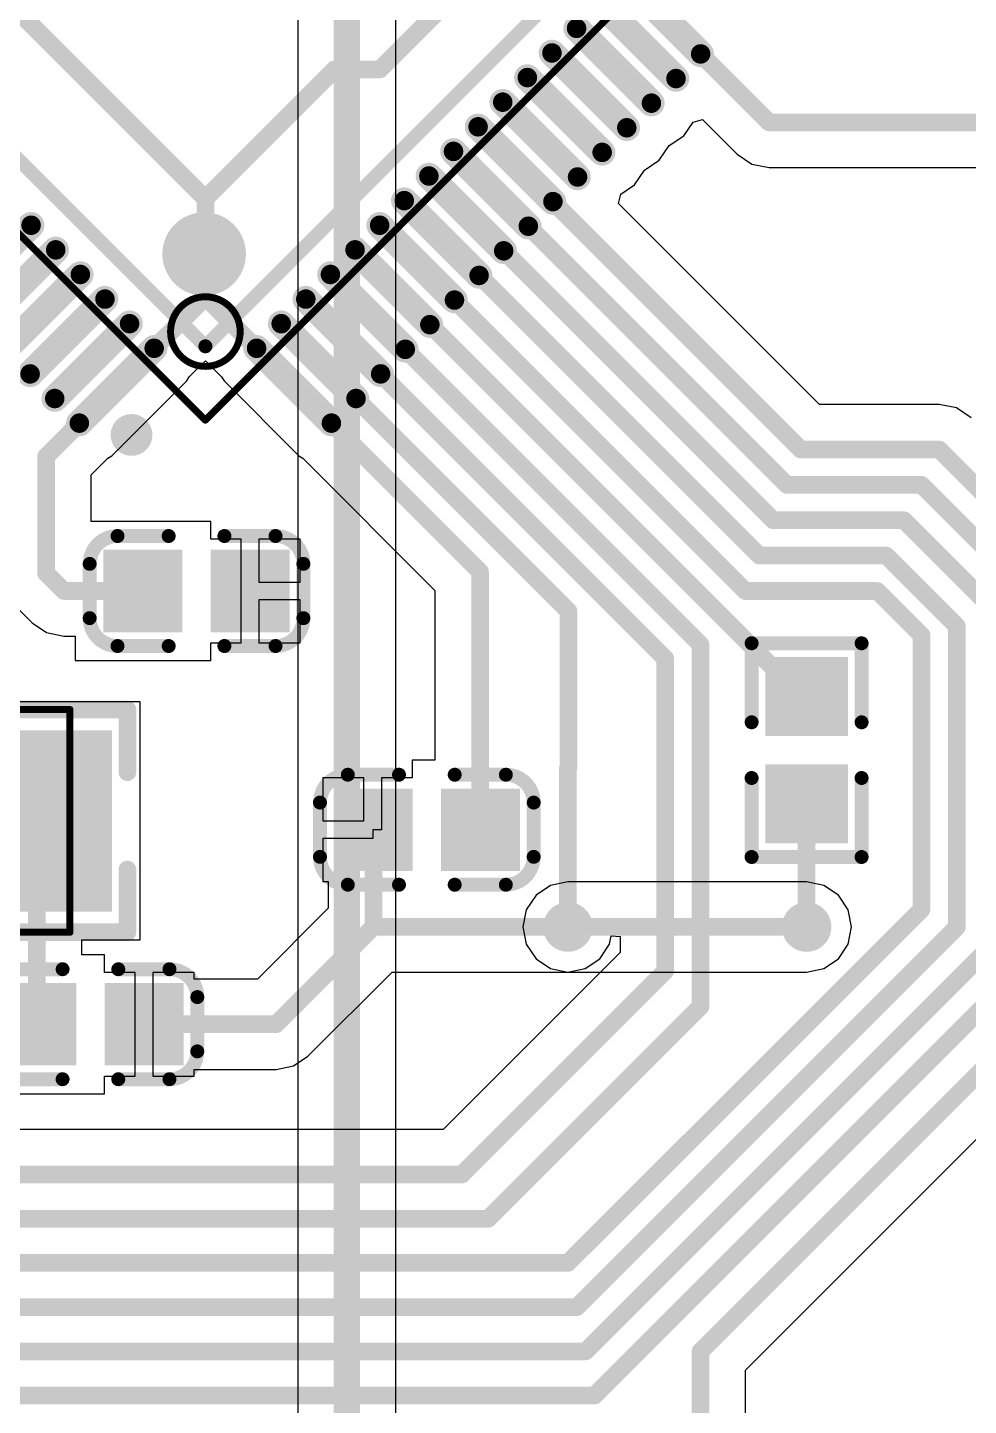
# Model space of a CAD drawing. Header units: millimetres. Extents: x 25 to 374, y 23 to 150.
# Drawn here: x 322.15 to 335.66, y 46.16 to 65.95 of the extents above; entities that cross this region are included whole.
import ezdxf

# ---------------------------------------------------------------- set-up
doc = ezdxf.new("R2010")
doc.units = ezdxf.units.MM
for name, color, linetype in [('BottomLayer', 5, 'Continuous'), ('BottomOverlay', 54, 'Continuous'), ('BottomPaste', 16, 'Continuous'), ('BottomSolder', 6, 'Continuous'), ('Mechanical13', 56, 'Continuous'), ('MultiLayer', 9, 'Continuous'), ('TopLayer', 1, 'Continuous'), ('TopSolder', 216, 'Continuous'), ('ViaHoleLayer', 16, 'Continuous')]:
    doc.layers.add(name, color=color, linetype=linetype)

# ---------------------------------------------------------------- blocks, each defined once
blk = doc.blocks.new('0603_R_B_6')
at = {"layer": 'BottomLayer'}
for points in [[(-1.235, -0.49), (-0.305, -0.49), (-1.235, 0.49), (-0.305, 0.49)], [(0.305, -0.49), (1.235, -0.49), (0.305, 0.49), (1.235, 0.49)]]:
    blk.add_solid(points, dxfattribs=at)
at = {"layer": 'BottomOverlay', "const_width": 0.2}
for points in [[(-1.535, -0.79), (-1.535, 0.79)], [(-0.4, 0.79), (-1.535, 0.79)], [(1.535, 0.79), (0.4, 0.79)], [(1.535, -0.79), (1.535, 0.79)], [(-0.4, -0.79), (-1.535, -0.79)], [(1.535, -0.79), (0.4, -0.79)]]:
    blk.add_lwpolyline(points, dxfattribs=at)
at = {"layer": 'BottomOverlay', "const_width": 0.1}
for points in [[(-1.585, 0.79, 1), (-1.485, 0.79, 1)], [(-1.585, 0.79, 1), (-1.485, 0.79, 1)], [(-0.45, 0.79, 1), (-0.35, 0.79, 1)], [(0.35, 0.79, 1), (0.45, 0.79, 1)], [(1.485, 0.79, 1), (1.585, 0.79, 1)], [(1.485, 0.79, 1), (1.585, 0.79, 1)], [(-1.585, -0.79, 1), (-1.485, -0.79, 1)], [(-1.585, -0.79, 1), (-1.485, -0.79, 1)], [(-0.45, -0.79, 1), (-0.35, -0.79, 1)], [(0.35, -0.79, 1), (0.45, -0.79, 1)], [(1.485, -0.79, 1), (1.585, -0.79, 1)], [(1.485, -0.79, 1), (1.585, -0.79, 1)]]:
    blk.add_lwpolyline(points, format="xyb", close=True, dxfattribs=at)
at = {"layer": 'BottomPaste'}
for points in [[(-1.235, -0.49), (-0.305, -0.49), (-1.235, 0.49), (-0.305, 0.49)], [(0.305, -0.49), (1.235, -0.49), (0.305, 0.49), (1.235, 0.49)]]:
    blk.add_solid(points, dxfattribs=at)
at = {"layer": 'BottomSolder'}
for points in [[(-1.337, -0.592), (-0.203, -0.592), (-1.337, 0.592), (-0.203, 0.592)], [(0.203, -0.592), (1.337, -0.592), (0.203, 0.592), (1.337, 0.592)]]:
    blk.add_solid(points, dxfattribs=at)
blk = doc.blocks.new('LQFP_64_10_10_05P_B_8')
at = {"layer": 'BottomLayer', "const_width": 0.28}
for points in [[(-3.75, 4.79), (-3.75, 6.31)], [(-3.25, 4.79), (-3.25, 6.31)], [(-2.75, 4.79), (-2.75, 6.31)], [(-2.25, 4.79), (-2.25, 6.31)], [(-1.75, 4.79), (-1.75, 6.31)], [(-1.25, 4.79), (-1.25, 6.31)], [(-4.79, 3.75), (-6.31, 3.75)], [(-4.79, 3.25), (-6.31, 3.25)], [(-4.79, 2.75), (-6.31, 2.75)], [(-4.79, 2.25), (-6.31, 2.25)], [(-4.79, 1.75), (-6.31, 1.75)], [(-4.79, 1.25), (-6.31, 1.25)], [(-4.79, 0.75), (-6.31, 0.75)], [(-4.79, 0.25), (-6.31, 0.25)], [(-4.79, -0.25), (-6.31, -0.25)], [(-4.79, -0.75), (-6.31, -0.75)], [(-4.79, -1.25), (-6.31, -1.25)], [(-4.79, -1.75), (-6.31, -1.75)], [(-4.79, -2.25), (-6.31, -2.25)], [(-4.79, -2.75), (-6.31, -2.75)], [(-4.79, -3.25), (-6.31, -3.25)], [(-4.79, -3.75), (-6.31, -3.75)]]:
    blk.add_lwpolyline(points, dxfattribs=at)
at = {"layer": 'BottomLayer', "const_width": 0.14}
for points in [[(-3.82, 6.31, 1), (-3.68, 6.31, 1)], [(-3.32, 6.31, 1), (-3.18, 6.31, 1)], [(-2.82, 6.31, 1), (-2.68, 6.31, 1)], [(-3.82, 4.79, 1), (-3.68, 4.79, 1)], [(-3.32, 4.79, 1), (-3.18, 4.79, 1)], [(-2.82, 4.79, 1), (-2.68, 4.79, 1)], [(-2.32, 4.79, 1), (-2.18, 4.79, 1)], [(-1.82, 4.79, 1), (-1.68, 4.79, 1)], [(-1.32, 4.79, 1), (-1.18, 4.79, 1)], [(-6.38, 3.75, 1), (-6.24, 3.75, 1)], [(-4.86, 3.75, 1), (-4.72, 3.75, 1)], [(-6.38, 3.25, 1), (-6.24, 3.25, 1)], [(-4.86, 3.25, 1), (-4.72, 3.25, 1)], [(-6.38, 2.75, 1), (-6.24, 2.75, 1)], [(-4.86, 2.75, 1), (-4.72, 2.75, 1)], [(-6.38, 2.25, 1), (-6.24, 2.25, 1)], [(-4.86, 2.25, 1), (-4.72, 2.25, 1)], [(-6.38, 1.75, 1), (-6.24, 1.75, 1)], [(-4.86, 1.75, 1), (-4.72, 1.75, 1)], [(-6.38, 1.25, 1), (-6.24, 1.25, 1)], [(-4.86, 1.25, 1), (-4.72, 1.25, 1)], [(-6.38, 0.75, 1), (-6.24, 0.75, 1)], [(-4.86, 0.75, 1), (-4.72, 0.75, 1)], [(-6.38, 0.25, 1), (-6.24, 0.25, 1)], [(-4.86, 0.25, 1), (-4.72, 0.25, 1)], [(-6.38, -0.25, 1), (-6.24, -0.25, 1)], [(-4.86, -0.25, 1), (-4.72, -0.25, 1)], [(-6.38, -0.75, 1), (-6.24, -0.75, 1)], [(-4.86, -0.75, 1), (-4.72, -0.75, 1)], [(-6.38, -1.25, 1), (-6.24, -1.25, 1)], [(-4.86, -1.25, 1), (-4.72, -1.25, 1)], [(-6.38, -1.75, 1), (-6.24, -1.75, 1)], [(-4.86, -1.75, 1), (-4.72, -1.75, 1)], [(-6.38, -2.25, 1), (-6.24, -2.25, 1)], [(-4.86, -2.25, 1), (-4.72, -2.25, 1)], [(-6.38, -2.75, 1), (-6.24, -2.75, 1)], [(-4.86, -2.75, 1), (-4.72, -2.75, 1)], [(-6.38, -3.25, 1), (-6.24, -3.25, 1)], [(-6.38, -3.75, 1), (-6.24, -3.75, 1)]]:
    blk.add_lwpolyline(points, format="xyb", close=True, dxfattribs=at)
at = {"layer": 'BottomOverlay'}
for points, const_width in [([(-4.25, 5.9, 1), (-4.55, 5.9, 1)], 0.3), ([(-4.625, 5.9, 1), (-4.475, 5.9, 1)], 0.15), ([(-4.325, 5.9, 1), (-4.175, 5.9, 1)], 0.15), ([(-4.3, 4.25, 1), (-4.2, 4.25, 1)], 0.1), ([(-4.3, 4.25, 1), (-4.2, 4.25, 1)], 0.1), ([(-3, 3.325, 1), (-3.6, 3.325, 1)], 0.6), ([(-3.75, 3.325, 1), (-3.45, 3.325, 1)], 0.3), ([(-3.15, 3.325, 1), (-2.85, 3.325, 1)], 0.3)]:
    blk.add_lwpolyline(points, format="xyb", close=True, dxfattribs=dict(at, const_width=const_width))
at = {"layer": 'BottomOverlay', "const_width": 0.2}
for points in [[(-4.25, 4.25), (-4.25, -4.25)], [(4.25, 4.25), (-4.25, 4.25)]]:
    blk.add_lwpolyline(points, dxfattribs=at)
at = {"layer": 'BottomPaste', "const_width": 0.28}
for points in [[(-3.75, 4.79), (-3.75, 6.31)], [(-3.25, 4.79), (-3.25, 6.31)], [(-2.75, 4.79), (-2.75, 6.31)], [(-2.25, 4.79), (-2.25, 6.31)], [(-1.75, 4.79), (-1.75, 6.31)], [(-1.25, 4.79), (-1.25, 6.31)], [(-4.79, 3.75), (-6.31, 3.75)], [(-4.79, 3.25), (-6.31, 3.25)], [(-4.79, 2.75), (-6.31, 2.75)], [(-4.79, 2.25), (-6.31, 2.25)], [(-4.79, 1.75), (-6.31, 1.75)], [(-4.79, 1.25), (-6.31, 1.25)], [(-4.79, 0.75), (-6.31, 0.75)], [(-4.79, 0.25), (-6.31, 0.25)], [(-4.79, -0.25), (-6.31, -0.25)], [(-4.79, -0.75), (-6.31, -0.75)], [(-4.79, -1.25), (-6.31, -1.25)], [(-4.79, -1.75), (-6.31, -1.75)], [(-4.79, -2.25), (-6.31, -2.25)], [(-4.79, -2.75), (-6.31, -2.75)], [(-4.79, -3.25), (-6.31, -3.25)], [(-4.79, -3.75), (-6.31, -3.75)]]:
    blk.add_lwpolyline(points, dxfattribs=at)
at = {"layer": 'BottomPaste', "const_width": 0.14}
for points in [[(-3.82, 6.31, 1), (-3.68, 6.31, 1)], [(-3.32, 6.31, 1), (-3.18, 6.31, 1)], [(-2.82, 6.31, 1), (-2.68, 6.31, 1)], [(-3.82, 4.79, 1), (-3.68, 4.79, 1)], [(-3.32, 4.79, 1), (-3.18, 4.79, 1)], [(-2.82, 4.79, 1), (-2.68, 4.79, 1)], [(-2.32, 4.79, 1), (-2.18, 4.79, 1)], [(-1.82, 4.79, 1), (-1.68, 4.79, 1)], [(-1.32, 4.79, 1), (-1.18, 4.79, 1)], [(-6.38, 3.75, 1), (-6.24, 3.75, 1)], [(-4.86, 3.75, 1), (-4.72, 3.75, 1)], [(-6.38, 3.25, 1), (-6.24, 3.25, 1)], [(-4.86, 3.25, 1), (-4.72, 3.25, 1)], [(-6.38, 2.75, 1), (-6.24, 2.75, 1)], [(-4.86, 2.75, 1), (-4.72, 2.75, 1)], [(-6.38, 2.25, 1), (-6.24, 2.25, 1)], [(-4.86, 2.25, 1), (-4.72, 2.25, 1)], [(-6.38, 1.75, 1), (-6.24, 1.75, 1)], [(-4.86, 1.75, 1), (-4.72, 1.75, 1)], [(-6.38, 1.25, 1), (-6.24, 1.25, 1)], [(-4.86, 1.25, 1), (-4.72, 1.25, 1)], [(-6.38, 0.75, 1), (-6.24, 0.75, 1)], [(-4.86, 0.75, 1), (-4.72, 0.75, 1)], [(-6.38, 0.25, 1), (-6.24, 0.25, 1)], [(-4.86, 0.25, 1), (-4.72, 0.25, 1)], [(-6.38, -0.25, 1), (-6.24, -0.25, 1)], [(-4.86, -0.25, 1), (-4.72, -0.25, 1)], [(-6.38, -0.75, 1), (-6.24, -0.75, 1)], [(-4.86, -0.75, 1), (-4.72, -0.75, 1)], [(-6.38, -1.25, 1), (-6.24, -1.25, 1)], [(-4.86, -1.25, 1), (-4.72, -1.25, 1)], [(-6.38, -1.75, 1), (-6.24, -1.75, 1)], [(-4.86, -1.75, 1), (-4.72, -1.75, 1)], [(-6.38, -2.25, 1), (-6.24, -2.25, 1)], [(-4.86, -2.25, 1), (-4.72, -2.25, 1)], [(-6.38, -2.75, 1), (-6.24, -2.75, 1)], [(-4.86, -2.75, 1), (-4.72, -2.75, 1)], [(-6.38, -3.25, 1), (-6.24, -3.25, 1)], [(-6.38, -3.75, 1), (-6.24, -3.75, 1)]]:
    blk.add_lwpolyline(points, format="xyb", close=True, dxfattribs=at)
at = {"layer": 'BottomSolder', "const_width": 0.382}
for points in [[(-3.75, 4.79), (-3.75, 6.31)], [(-3.25, 4.79), (-3.25, 6.31)], [(-2.75, 4.79), (-2.75, 6.31)], [(-2.25, 4.79), (-2.25, 6.31)], [(-1.75, 4.79), (-1.75, 6.31)], [(-1.25, 4.79), (-1.25, 6.31)], [(-4.79, 3.75), (-6.31, 3.75)], [(-4.79, 3.25), (-6.31, 3.25)], [(-4.79, 2.75), (-6.31, 2.75)], [(-4.79, 2.25), (-6.31, 2.25)], [(-4.79, 1.75), (-6.31, 1.75)], [(-4.79, 1.25), (-6.31, 1.25)], [(-4.79, 0.75), (-6.31, 0.75)], [(-4.79, 0.25), (-6.31, 0.25)], [(-4.79, -0.25), (-6.31, -0.25)], [(-4.79, -0.75), (-6.31, -0.75)], [(-4.79, -1.25), (-6.31, -1.25)], [(-4.79, -1.75), (-6.31, -1.75)], [(-4.79, -2.25), (-6.31, -2.25)], [(-4.79, -2.75), (-6.31, -2.75)], [(-4.79, -3.25), (-6.31, -3.25)], [(-4.79, -3.75), (-6.31, -3.75)]]:
    blk.add_lwpolyline(points, dxfattribs=at)
at = {"layer": 'BottomSolder', "const_width": 0.191}
for points in [[(-3.845, 6.31, 1), (-3.655, 6.31, 1)], [(-3.345, 6.31, 1), (-3.155, 6.31, 1)], [(-2.845, 6.31, 1), (-2.655, 6.31, 1)], [(-3.845, 4.79, 1), (-3.655, 4.79, 1)], [(-3.345, 4.79, 1), (-3.155, 4.79, 1)], [(-2.845, 4.79, 1), (-2.655, 4.79, 1)], [(-2.345, 4.79, 1), (-2.155, 4.79, 1)], [(-1.845, 4.79, 1), (-1.655, 4.79, 1)], [(-1.345, 4.79, 1), (-1.155, 4.79, 1)], [(-6.405, 3.75, 1), (-6.215, 3.75, 1)], [(-4.885, 3.75, 1), (-4.695, 3.75, 1)], [(-6.405, 3.25, 1), (-6.215, 3.25, 1)], [(-4.885, 3.25, 1), (-4.695, 3.25, 1)], [(-6.405, 2.75, 1), (-6.215, 2.75, 1)], [(-4.885, 2.75, 1), (-4.695, 2.75, 1)], [(-6.405, 2.25, 1), (-6.215, 2.25, 1)], [(-4.885, 2.25, 1), (-4.695, 2.25, 1)], [(-6.405, 1.75, 1), (-6.215, 1.75, 1)], [(-4.885, 1.75, 1), (-4.695, 1.75, 1)], [(-6.405, 1.25, 1), (-6.215, 1.25, 1)], [(-4.885, 1.25, 1), (-4.695, 1.25, 1)], [(-6.405, 0.75, 1), (-6.215, 0.75, 1)], [(-4.885, 0.75, 1), (-4.695, 0.75, 1)], [(-6.405, 0.25, 1), (-6.215, 0.25, 1)], [(-4.885, 0.25, 1), (-4.695, 0.25, 1)], [(-6.405, -0.25, 1), (-6.215, -0.25, 1)], [(-4.885, -0.25, 1), (-4.695, -0.25, 1)], [(-6.405, -0.75, 1), (-6.215, -0.75, 1)], [(-4.885, -0.75, 1), (-4.695, -0.75, 1)], [(-6.405, -1.25, 1), (-6.215, -1.25, 1)], [(-4.885, -1.25, 1), (-4.695, -1.25, 1)], [(-6.405, -1.75, 1), (-6.215, -1.75, 1)], [(-4.885, -1.75, 1), (-4.695, -1.75, 1)], [(-6.405, -2.25, 1), (-6.215, -2.25, 1)], [(-4.885, -2.25, 1), (-4.695, -2.25, 1)], [(-6.405, -2.75, 1), (-6.215, -2.75, 1)], [(-4.885, -2.75, 1), (-4.695, -2.75, 1)], [(-6.405, -3.25, 1), (-6.215, -3.25, 1)], [(-6.405, -3.75, 1), (-6.215, -3.75, 1)]]:
    blk.add_lwpolyline(points, format="xyb", close=True, dxfattribs=at)
at = {"layer": 'Mechanical13', "const_width": 0.1}
for points in [[(-5, 5), (-5, -5)], [(5, 5), (-5, 5)]]:
    blk.add_lwpolyline(points, dxfattribs=at)
at = {"layer": 'Mechanical13'}
for points, const_width in [([(-5.025, 5, 1), (-4.975, 5, 1)], 0.05), ([(-5.025, 5, 1), (-4.975, 5, 1)], 0.05), ([(-3.6, 4.1, 1), (-4.6, 4.1, 1)], 0.1), ([(-4.625, 4.1, 1), (-4.575, 4.1, 1)], 0.05), ([(-3.625, 4.1, 1), (-3.575, 4.1, 1)], 0.05)]:
    blk.add_lwpolyline(points, format="xyb", close=True, dxfattribs=dict(at, const_width=const_width))
blk = doc.blocks.new('SMD_5032_2P_B_9')
at = {"layer": 'BottomLayer'}
for points in [[(-3, 1.2), (-3, -1.2), (-1.1, 1.2), (-1.1, -1.2)], [(1.1, 1.2), (1.1, -1.2), (3, 1.2), (3, -1.2)]]:
    blk.add_solid(points, dxfattribs=at)
at = {"layer": 'BottomOverlay', "const_width": 0.254}
for points in [[(-3.325, 0.7), (-3.325, 1.6)], [(-3.325, 1.6), (3.325, 1.6)], [(3.325, 0.7), (3.325, 1.6)], [(-3.325, -1.6), (-3.325, -0.7)], [(3.325, -1.6), (3.325, -0.7)], [(-3.325, -1.6), (3.325, -1.6)]]:
    blk.add_lwpolyline(points, dxfattribs=at)
at = {"layer": 'BottomOverlay', "const_width": 0.127}
for points in [[(-3.388, 1.6, 1), (-3.261, 1.6, 1)], [(-3.388, 1.6, 1), (-3.261, 1.6, 1)], [(3.261, 1.6, 1), (3.388, 1.6, 1)], [(3.261, 1.6, 1), (3.388, 1.6, 1)], [(-3.388, 0.7, 1), (-3.261, 0.7, 1)], [(3.261, 0.7, 1), (3.388, 0.7, 1)], [(-3.388, -0.7, 1), (-3.261, -0.7, 1)], [(3.261, -0.7, 1), (3.388, -0.7, 1)], [(-3.388, -1.6, 1), (-3.261, -1.6, 1)], [(-3.388, -1.6, 1), (-3.261, -1.6, 1)], [(3.261, -1.6, 1), (3.388, -1.6, 1)], [(3.261, -1.6, 1), (3.388, -1.6, 1)]]:
    blk.add_lwpolyline(points, format="xyb", close=True, dxfattribs=at)
at = {"layer": 'BottomPaste'}
for points in [[(-3, 1.2), (-3, -1.2), (-1.1, 1.2), (-1.1, -1.2)], [(1.1, 1.2), (1.1, -1.2), (3, 1.2), (3, -1.2)]]:
    blk.add_solid(points, dxfattribs=at)
at = {"layer": 'BottomSolder'}
for points in [[(-3.102, 1.302), (-3.102, -1.302), (-0.998, 1.302), (-0.998, -1.302)], [(0.998, 1.302), (0.998, -1.302), (3.102, 1.302), (3.102, -1.302)]]:
    blk.add_solid(points, dxfattribs=at)
at = {"layer": 'Mechanical13', "const_width": 0.1}
for points in [[(-2.5, -1.6), (-2.5, 1.6)], [(-2.5, 1.6), (2.5, 1.6)], [(2.5, -1.6), (2.5, 1.6)], [(-2.5, -1.6), (2.5, -1.6)]]:
    blk.add_lwpolyline(points, dxfattribs=at)
at = {"layer": 'Mechanical13', "const_width": 0.05}
for points in [[(-2.525, 1.6, 1), (-2.475, 1.6, 1)], [(-2.525, 1.6, 1), (-2.475, 1.6, 1)], [(2.475, 1.6, 1), (2.525, 1.6, 1)], [(2.475, 1.6, 1), (2.525, 1.6, 1)], [(-2.525, -1.6, 1), (-2.475, -1.6, 1)], [(-2.525, -1.6, 1), (-2.475, -1.6, 1)], [(2.475, -1.6, 1), (2.525, -1.6, 1)], [(2.475, -1.6, 1), (2.525, -1.6, 1)]]:
    blk.add_lwpolyline(points, format="xyb", close=True, dxfattribs=at)
blk = doc.blocks.new('0603_C_B_19')
at = {"layer": 'BottomLayer'}
for points in [[(-1.235, -0.49), (-0.305, -0.49), (-1.235, 0.49), (-0.305, 0.49)], [(0.305, -0.49), (1.235, -0.49), (0.305, 0.49), (1.235, 0.49)]]:
    blk.add_solid(points, dxfattribs=at)
at = {"layer": 'BottomOverlay', "const_width": 0.2}
for points in [[(-1.535, 0.39, -0.414213), (-1.135, 0.79)], [(1.135, 0.79, -0.414213), (1.535, 0.39)], [(-1.135, -0.79, -0.414213), (-1.535, -0.39)], [(1.535, -0.39, -0.414213), (1.135, -0.79)]]:
    blk.add_lwpolyline(points, format="xyb", dxfattribs=at)
for points in [[(-1.135, 0.79), (-0.4, 0.79)], [(0.4, 0.79), (1.135, 0.79)], [(-1.535, -0.39), (-1.535, 0.39)], [(1.535, -0.39), (1.535, 0.39)], [(-1.135, -0.79), (-0.4, -0.79)], [(0.4, -0.79), (1.135, -0.79)]]:
    blk.add_lwpolyline(points, dxfattribs=at)
at = {"layer": 'BottomOverlay', "const_width": 0.1}
for points in [[(-1.185, 0.79, 1), (-1.085, 0.79, 1)], [(-1.185, 0.79, 1), (-1.085, 0.79, 1)], [(-0.45, 0.79, 1), (-0.35, 0.79, 1)], [(0.35, 0.79, 1), (0.45, 0.79, 1)], [(1.085, 0.79, 1), (1.185, 0.79, 1)], [(1.085, 0.79, 1), (1.185, 0.79, 1)], [(-1.585, 0.39, 1), (-1.485, 0.39, 1)], [(-1.585, 0.39, 1), (-1.485, 0.39, 1)], [(1.485, 0.39, 1), (1.585, 0.39, 1)], [(1.485, 0.39, 1), (1.585, 0.39, 1)], [(-1.585, -0.39, 1), (-1.485, -0.39, 1)], [(-1.585, -0.39, 1), (-1.485, -0.39, 1)], [(1.485, -0.39, 1), (1.585, -0.39, 1)], [(1.485, -0.39, 1), (1.585, -0.39, 1)], [(-1.185, -0.79, 1), (-1.085, -0.79, 1)], [(-1.185, -0.79, 1), (-1.085, -0.79, 1)], [(-0.45, -0.79, 1), (-0.35, -0.79, 1)], [(0.35, -0.79, 1), (0.45, -0.79, 1)], [(1.085, -0.79, 1), (1.185, -0.79, 1)], [(1.085, -0.79, 1), (1.185, -0.79, 1)]]:
    blk.add_lwpolyline(points, format="xyb", close=True, dxfattribs=at)
at = {"layer": 'BottomPaste'}
for points in [[(-1.235, -0.49), (-0.305, -0.49), (-1.235, 0.49), (-0.305, 0.49)], [(0.305, -0.49), (1.235, -0.49), (0.305, 0.49), (1.235, 0.49)]]:
    blk.add_solid(points, dxfattribs=at)
at = {"layer": 'BottomSolder'}
for points in [[(-1.337, -0.592), (-0.203, -0.592), (-1.337, 0.592), (-0.203, 0.592)], [(0.203, -0.592), (1.337, -0.592), (0.203, 0.592), (1.337, 0.592)]]:
    blk.add_solid(points, dxfattribs=at)
blk = doc.blocks.new('0603_C_B_21')
at = {"layer": 'BottomLayer'}
for points in [[(-1.235, -0.49), (-0.305, -0.49), (-1.235, 0.49), (-0.305, 0.49)], [(0.305, -0.49), (1.235, -0.49), (0.305, 0.49), (1.235, 0.49)]]:
    blk.add_solid(points, dxfattribs=at)
at = {"layer": 'BottomOverlay', "const_width": 0.2}
for points in [[(-1.535, 0.39, -0.414213), (-1.135, 0.79)], [(1.135, 0.79, -0.414213), (1.535, 0.39)], [(-1.135, -0.79, -0.414213), (-1.535, -0.39)], [(1.535, -0.39, -0.414213), (1.135, -0.79)]]:
    blk.add_lwpolyline(points, format="xyb", dxfattribs=at)
for points in [[(-1.135, 0.79), (-0.4, 0.79)], [(0.4, 0.79), (1.135, 0.79)], [(-1.535, -0.39), (-1.535, 0.39)], [(1.535, -0.39), (1.535, 0.39)], [(-1.135, -0.79), (-0.4, -0.79)], [(0.4, -0.79), (1.135, -0.79)]]:
    blk.add_lwpolyline(points, dxfattribs=at)
at = {"layer": 'BottomOverlay', "const_width": 0.1}
for points in [[(-1.185, 0.79, 1), (-1.085, 0.79, 1)], [(-1.185, 0.79, 1), (-1.085, 0.79, 1)], [(-0.45, 0.79, 1), (-0.35, 0.79, 1)], [(0.35, 0.79, 1), (0.45, 0.79, 1)], [(1.085, 0.79, 1), (1.185, 0.79, 1)], [(1.085, 0.79, 1), (1.185, 0.79, 1)], [(-1.585, 0.39, 1), (-1.485, 0.39, 1)], [(-1.585, 0.39, 1), (-1.485, 0.39, 1)], [(1.485, 0.39, 1), (1.585, 0.39, 1)], [(1.485, 0.39, 1), (1.585, 0.39, 1)], [(-1.585, -0.39, 1), (-1.485, -0.39, 1)], [(-1.585, -0.39, 1), (-1.485, -0.39, 1)], [(1.485, -0.39, 1), (1.585, -0.39, 1)], [(1.485, -0.39, 1), (1.585, -0.39, 1)], [(-1.185, -0.79, 1), (-1.085, -0.79, 1)], [(-1.185, -0.79, 1), (-1.085, -0.79, 1)], [(-0.45, -0.79, 1), (-0.35, -0.79, 1)], [(0.35, -0.79, 1), (0.45, -0.79, 1)], [(1.085, -0.79, 1), (1.185, -0.79, 1)], [(1.085, -0.79, 1), (1.185, -0.79, 1)]]:
    blk.add_lwpolyline(points, format="xyb", close=True, dxfattribs=at)
at = {"layer": 'BottomPaste'}
for points in [[(-1.235, -0.49), (-0.305, -0.49), (-1.235, 0.49), (-0.305, 0.49)], [(0.305, -0.49), (1.235, -0.49), (0.305, 0.49), (1.235, 0.49)]]:
    blk.add_solid(points, dxfattribs=at)
at = {"layer": 'BottomSolder'}
for points in [[(-1.337, -0.592), (-0.203, -0.592), (-1.337, 0.592), (-0.203, 0.592)], [(0.203, -0.592), (1.337, -0.592), (0.203, 0.592), (1.337, 0.592)]]:
    blk.add_solid(points, dxfattribs=at)
blk = doc.blocks.new('0603_C_B_22')
at = {"layer": 'BottomLayer'}
for points in [[(-1.235, -0.49), (-0.305, -0.49), (-1.235, 0.49), (-0.305, 0.49)], [(0.305, -0.49), (1.235, -0.49), (0.305, 0.49), (1.235, 0.49)]]:
    blk.add_solid(points, dxfattribs=at)
at = {"layer": 'BottomOverlay', "const_width": 0.2}
for points in [[(-1.535, 0.39, -0.414213), (-1.135, 0.79)], [(1.135, 0.79, -0.414213), (1.535, 0.39)], [(-1.135, -0.79, -0.414213), (-1.535, -0.39)], [(1.535, -0.39, -0.414213), (1.135, -0.79)]]:
    blk.add_lwpolyline(points, format="xyb", dxfattribs=at)
for points in [[(-0.4, 0.79), (-1.135, 0.79)], [(1.135, 0.79), (0.4, 0.79)], [(-1.535, 0.39), (-1.535, -0.39)], [(1.535, 0.39), (1.535, -0.39)], [(-0.4, -0.79), (-1.135, -0.79)], [(1.135, -0.79), (0.4, -0.79)]]:
    blk.add_lwpolyline(points, dxfattribs=at)
at = {"layer": 'BottomOverlay', "const_width": 0.1}
for points in [[(-1.185, 0.79, 1), (-1.085, 0.79, 1)], [(-1.185, 0.79, 1), (-1.085, 0.79, 1)], [(-0.45, 0.79, 1), (-0.35, 0.79, 1)], [(0.35, 0.79, 1), (0.45, 0.79, 1)], [(1.085, 0.79, 1), (1.185, 0.79, 1)], [(1.085, 0.79, 1), (1.185, 0.79, 1)], [(-1.585, 0.39, 1), (-1.485, 0.39, 1)], [(-1.585, 0.39, 1), (-1.485, 0.39, 1)], [(1.485, 0.39, 1), (1.585, 0.39, 1)], [(1.485, 0.39, 1), (1.585, 0.39, 1)], [(-1.585, -0.39, 1), (-1.485, -0.39, 1)], [(-1.585, -0.39, 1), (-1.485, -0.39, 1)], [(1.485, -0.39, 1), (1.585, -0.39, 1)], [(1.485, -0.39, 1), (1.585, -0.39, 1)], [(-1.185, -0.79, 1), (-1.085, -0.79, 1)], [(-1.185, -0.79, 1), (-1.085, -0.79, 1)], [(-0.45, -0.79, 1), (-0.35, -0.79, 1)], [(0.35, -0.79, 1), (0.45, -0.79, 1)], [(1.085, -0.79, 1), (1.185, -0.79, 1)], [(1.085, -0.79, 1), (1.185, -0.79, 1)]]:
    blk.add_lwpolyline(points, format="xyb", close=True, dxfattribs=at)
at = {"layer": 'BottomPaste'}
for points in [[(-1.235, -0.49), (-0.305, -0.49), (-1.235, 0.49), (-0.305, 0.49)], [(0.305, -0.49), (1.235, -0.49), (0.305, 0.49), (1.235, 0.49)]]:
    blk.add_solid(points, dxfattribs=at)
at = {"layer": 'BottomSolder'}
for points in [[(-1.337, -0.592), (-0.203, -0.592), (-1.337, 0.592), (-0.203, 0.592)], [(0.203, -0.592), (1.337, -0.592), (0.203, 0.592), (1.337, 0.592)]]:
    blk.add_solid(points, dxfattribs=at)

msp = doc.modelspace()

# ---------------------------------------------------------------- linework, layer by layer
at = {"layer": 'BottomLayer'}
for p, q in [((331.574, 64.399), (331.706, 64.596)), ((331.706, 64.596), (331.84, 64.632)), ((331.84, 64.632), (332.34, 64.132)), ((331.363, 64.258), (331.574, 64.399)), ((331.221, 64.046), (331.363, 64.258)), ((332.34, 64.132), (332.55, 63.992)), ((331.009, 63.904), (331.221, 64.046)), ((332.55, 63.992), (332.798, 63.942)), ((332.798, 63.942), (369.151, 63.942)), ((330.867, 63.692), (331.009, 63.904)), ((330.634, 63.427), (330.67, 63.56)), ((330.67, 63.56), (330.867, 63.692)), ((333.523, 60.538), (330.634, 63.427)), ((324.47, 60.934), (324.701, 61.165)), ((324.701, 61.165), (324.931, 60.934)), ((323.358, 59.803), (324.433, 60.878)), ((324.433, 60.878), (324.47, 60.934)), ((324.931, 60.934), (324.969, 60.878)), ((324.969, 60.878), (326.044, 59.803)), ((335.242, 60.538), (333.523, 60.538)), ((335.49, 60.489), (335.242, 60.538)), ((335.7, 60.348), (335.49, 60.489)), ((323.301, 59.765), (323.358, 59.803)), ((326.044, 59.803), (326.1, 59.765)), ((323.062, 59.526), (323.301, 59.765)), ((326.1, 59.765), (327.998, 57.867)), ((323.062, 58.857), (323.062, 59.526)), ((324.777, 58.857), (323.062, 58.857)), ((324.777, 58.603), (324.777, 58.857)), ((325.217, 58.603), (324.777, 58.603)), ((325.217, 57.859), (325.217, 58.603)), ((326.063, 58.603), (325.471, 58.603)), ((325.471, 58.603), (325.471, 57.986)), ((326.063, 57.986), (326.063, 58.603)), ((325.217, 57.115), (325.217, 57.859)), ((325.471, 57.986), (326.063, 57.986)), ((327.998, 57.867), (327.998, 55.428)), ((321.957, 57.655), (322.211, 57.401)), ((326.063, 57.732), (325.471, 57.732)), ((325.471, 57.732), (325.471, 57.115)), ((326.063, 57.115), (326.063, 57.732)), ((322.211, 57.401), (322.421, 57.261)), ((322.421, 57.261), (322.669, 57.211)), ((322.669, 57.211), (322.831, 57.211)), ((322.831, 57.211), (322.831, 56.861)), ((324.777, 56.861), (324.777, 57.115)), ((324.777, 57.115), (325.217, 57.115)), ((325.471, 57.115), (326.063, 57.115)), ((322.831, 56.861), (324.777, 56.861)), ((323.764, 56.265), (320.848, 56.265)), ((323.764, 52.849), (323.764, 56.265)), ((327.998, 55.428), (327.673, 55.428)), ((327.673, 55.428), (327.673, 55.174)), ((326.979, 55.174), (326.387, 55.174)), ((326.387, 55.174), (326.387, 54.557)), ((326.979, 54.557), (326.979, 55.174)), ((327.673, 55.174), (327.233, 55.174)), ((327.233, 55.174), (327.233, 54.43)), ((326.387, 54.557), (326.979, 54.557)), ((327.106, 54.303), (326.387, 54.303)), ((326.387, 54.303), (326.387, 53.686)), ((327.233, 54.43), (327.106, 54.43)), ((327.106, 54.43), (327.106, 54.303)), ((326.387, 53.686), (326.466, 53.686)), ((326.466, 53.686), (326.466, 53.301)), ((326.466, 53.301), (325.449, 52.283)), ((322.927, 52.634), (322.927, 52.849)), ((322.927, 52.849), (323.764, 52.849)), ((330.506, 52.785), (330.53, 52.908)), ((330.53, 52.908), (330.657, 52.895)), ((330.657, 52.895), (330.657, 52.666)), ((330.657, 52.666), (328.116, 50.124)), ((330.366, 52.575), (330.506, 52.785)), ((323.253, 52.634), (322.927, 52.634)), ((323.253, 52.38), (323.253, 52.634)), ((330.156, 52.435), (330.366, 52.575)), ((323.693, 52.38), (323.253, 52.38)), ((323.693, 51.636), (323.693, 52.38)), ((324.539, 52.38), (323.947, 52.38)), ((323.947, 52.38), (323.947, 51.636)), ((324.539, 52.283), (324.539, 52.38)), ((325.449, 52.283), (324.539, 52.283)), ((326.175, 51.178), (327.382, 52.385)), ((327.382, 52.385), (329.908, 52.385)), ((329.908, 52.385), (330.156, 52.435)), ((323.693, 50.892), (323.693, 51.636)), ((323.947, 51.636), (323.947, 50.892)), ((325.965, 51.038), (326.175, 51.178)), ((323.253, 50.638), (323.253, 50.892)), ((323.253, 50.892), (323.693, 50.892)), ((323.947, 50.892), (324.539, 50.892)), ((324.539, 50.892), (324.539, 50.988)), ((324.539, 50.988), (325.717, 50.988)), ((325.717, 50.988), (325.965, 51.038)), ((321.307, 50.638), (323.253, 50.638)), ((328.116, 50.124), (304.522, 50.124)), ((332.46, 46.668), (335.951, 50.159)), ((332.46, 45.013), (332.46, 46.668))]:
    msp.add_line(p, q, dxfattribs=at)
at = {"layer": 'BottomLayer', "const_width": 0.254}
for points in [[(318.832, 69.364), (324.701, 63.495)], [(327.21, 65.352), (329.623, 67.765)], [(331.277, 66.111), (332.798, 64.59)], [(324.701, 63.495), (326.558, 65.352)], [(326.558, 65.352), (327.21, 65.352)], [(332.798, 64.59), (369.151, 64.59)], [(329.156, 63.99), (333.255, 59.891)], [(328.802, 63.636), (333.055, 59.383)], [(324.701, 62.08), (324.701, 63.495)], [(328.449, 63.282), (332.856, 58.875)], [(328.095, 62.929), (332.657, 58.367)], [(327.741, 62.575), (332.458, 57.859)], [(327.388, 62.222), (333.302, 56.308)], [(323.428, 60.808), (324.701, 62.08)], [(324.701, 62.08), (325.974, 60.808)], [(327.034, 61.868), (331.813, 57.09)], [(326.681, 61.515), (331.305, 56.891)], [(326.327, 61.161), (329.916, 57.572)], [(322.415, 59.794), (323.428, 60.808)], [(325.974, 60.808), (328.646, 58.135)], [(333.255, 59.891), (335.242, 59.891)], [(335.242, 59.891), (337.147, 57.986)], [(322.415, 58.113), (322.415, 59.794)], [(333.055, 59.383), (334.988, 59.383)], [(334.988, 59.383), (336.512, 57.859)], [(332.856, 58.875), (334.734, 58.875)], [(334.734, 58.875), (336.004, 57.605)], [(332.657, 58.367), (334.48, 58.367)], [(334.48, 58.367), (335.496, 57.351)], [(322.415, 58.113), (322.669, 57.859)], [(328.646, 54.43), (328.646, 58.135)], [(322.669, 57.859), (323.804, 57.859)], [(332.458, 57.859), (334.353, 57.859)], [(334.353, 57.859), (334.988, 57.224)], [(329.916, 55.319), (329.916, 57.572)], [(335.496, 53.033), (335.496, 57.351)], [(331.813, 51.89), (331.813, 57.09)], [(334.988, 53.287), (334.988, 57.224)], [(331.305, 52.398), (331.305, 56.891)], [(329.908, 53.033), (329.908, 55.311)], [(333.337, 53.033), (333.337, 54.803)], [(320.663, 54.531), (322.28, 54.531)], [(322.28, 51.636), (322.28, 54.531)], [(327.114, 53.033), (327.114, 54.422)], [(329.908, 48.207), (334.988, 53.287)], [(325.717, 51.636), (327.114, 53.033)], [(327.114, 53.033), (329.908, 53.033)], [(330.035, 47.572), (335.496, 53.033)], [(330.162, 46.937), (336.004, 52.779)], [(330.289, 46.302), (336.512, 52.525)], [(328.384, 49.477), (331.305, 52.398)], [(331.813, 46.937), (337.147, 52.271)], [(328.765, 48.842), (331.813, 51.89)], [(323.82, 51.636), (325.717, 51.636)], [(304.254, 49.477), (328.384, 49.477)], [(304, 48.842), (328.765, 48.842)], [(303.492, 48.207), (329.908, 48.207)], [(303.238, 47.572), (330.035, 47.572)], [(302.857, 46.937), (330.162, 46.937)], [(331.813, 44.397), (331.813, 46.937)], [(302.476, 46.302), (330.289, 46.302)]]:
    msp.add_lwpolyline(points, dxfattribs=at)
at = {"layer": 'BottomLayer'}
for points, const_width in [([(326.494, 65.352, 1), (326.621, 65.352, 1)], 0.127), ([(326.494, 65.352, 1), (326.621, 65.352, 1)], 0.127), ([(327.147, 65.352, 1), (327.274, 65.352, 1)], 0.127), ([(327.147, 65.352, 1), (327.274, 65.352, 1)], 0.127), ([(332.735, 64.59, 1), (332.862, 64.59, 1)], 0.127), ([(332.735, 64.59, 1), (332.862, 64.59, 1)], 0.127), ([(329.092, 63.99, 1), (329.219, 63.99, 1)], 0.127), ([(328.739, 63.636, 1), (328.866, 63.636, 1)], 0.127), ([(324.637, 63.495, 1), (324.764, 63.495, 1)], 0.127), ([(324.637, 63.495, 1), (324.764, 63.495, 1)], 0.127), ([(324.637, 63.495, 1), (324.764, 63.495, 1)], 0.127), ([(328.385, 63.282, 1), (328.512, 63.282, 1)], 0.127), ([(328.032, 62.929, 1), (328.159, 62.929, 1)], 0.127), ([(327.678, 62.575, 1), (327.805, 62.575, 1)], 0.127), ([(327.324, 62.222, 1), (327.451, 62.222, 1)], 0.127), ([(324.637, 62.08, 1), (324.764, 62.08, 1)], 0.127), ([(324.637, 62.08, 1), (324.764, 62.08, 1)], 0.127), ([(324.637, 62.08, 1), (324.764, 62.08, 1)], 0.127), ([(326.971, 61.868, 1), (327.098, 61.868, 1)], 0.127), ([(326.617, 61.515, 1), (326.744, 61.515, 1)], 0.127), ([(326.264, 61.161, 1), (326.391, 61.161, 1)], 0.127), ([(323.365, 60.808, 1), (323.492, 60.808, 1)], 0.127), ([(323.365, 60.808, 1), (323.492, 60.808, 1)], 0.127), ([(325.91, 60.808, 1), (326.037, 60.808, 1)], 0.127), ([(325.91, 60.808, 1), (326.037, 60.808, 1)], 0.127), ([(333.191, 59.891, 1), (333.318, 59.891, 1)], 0.127), ([(333.191, 59.891, 1), (333.318, 59.891, 1)], 0.127), ([(335.178, 59.891, 1), (335.305, 59.891, 1)], 0.127), ([(335.178, 59.891, 1), (335.305, 59.891, 1)], 0.127), ([(322.351, 59.794, 1), (322.478, 59.794, 1)], 0.127), ([(322.351, 59.794, 1), (322.478, 59.794, 1)], 0.127), ([(332.992, 59.383, 1), (333.119, 59.383, 1)], 0.127), ([(332.992, 59.383, 1), (333.119, 59.383, 1)], 0.127), ([(334.924, 59.383, 1), (335.051, 59.383, 1)], 0.127), ([(334.924, 59.383, 1), (335.051, 59.383, 1)], 0.127), ([(332.793, 58.875, 1), (332.92, 58.875, 1)], 0.127), ([(332.793, 58.875, 1), (332.92, 58.875, 1)], 0.127), ([(334.67, 58.875, 1), (334.797, 58.875, 1)], 0.127), ([(334.67, 58.875, 1), (334.797, 58.875, 1)], 0.127), ([(332.594, 58.367, 1), (332.721, 58.367, 1)], 0.127), ([(332.594, 58.367, 1), (332.721, 58.367, 1)], 0.127), ([(334.416, 58.367, 1), (334.543, 58.367, 1)], 0.127), ([(334.416, 58.367, 1), (334.543, 58.367, 1)], 0.127), ([(322.351, 58.113, 1), (322.478, 58.113, 1)], 0.127), ([(322.351, 58.113, 1), (322.478, 58.113, 1)], 0.127), ([(328.582, 58.135, 1), (328.709, 58.135, 1)], 0.127), ([(328.582, 58.135, 1), (328.709, 58.135, 1)], 0.127), ([(322.605, 57.859, 1), (322.732, 57.859, 1)], 0.127), ([(322.605, 57.859, 1), (322.732, 57.859, 1)], 0.127), ([(323.74, 57.859, 1), (323.867, 57.859, 1)], 0.127), ([(332.395, 57.859, 1), (332.522, 57.859, 1)], 0.127), ([(332.395, 57.859, 1), (332.522, 57.859, 1)], 0.127), ([(334.289, 57.859, 1), (334.416, 57.859, 1)], 0.127), ([(334.289, 57.859, 1), (334.416, 57.859, 1)], 0.127), ([(329.852, 57.572, 1), (329.979, 57.572, 1)], 0.127), ([(329.852, 57.572, 1), (329.979, 57.572, 1)], 0.127), ([(335.432, 57.351, 1), (335.559, 57.351, 1)], 0.127), ([(335.432, 57.351, 1), (335.559, 57.351, 1)], 0.127), ([(331.749, 57.09, 1), (331.876, 57.09, 1)], 0.127), ([(331.749, 57.09, 1), (331.876, 57.09, 1)], 0.127), ([(334.924, 57.224, 1), (335.051, 57.224, 1)], 0.127), ([(334.924, 57.224, 1), (335.051, 57.224, 1)], 0.127), ([(331.241, 56.891, 1), (331.368, 56.891, 1)], 0.127), ([(331.241, 56.891, 1), (331.368, 56.891, 1)], 0.127), ([(333.238, 56.308, 1), (333.365, 56.308, 1)], 0.127), ([(329.844, 55.311, 1), (329.971, 55.311, 1)], 0.127), ([(329.852, 55.319, 1), (329.979, 55.319, 1)], 0.127), ([(333.273, 54.803, 1), (333.4, 54.803, 1)], 0.127), ([(322.216, 54.531, 1), (322.343, 54.531, 1)], 0.127), ([(322.216, 54.531, 1), (322.343, 54.531, 1)], 0.127), ([(327.05, 54.422, 1), (327.177, 54.422, 1)], 0.127), ([(328.582, 54.43, 1), (328.709, 54.43, 1)], 0.127), ([(329.781, 53.033, 1), (330.035, 53.033, 1)], 0.254), ([(333.21, 53.033, 1), (333.464, 53.033, 1)], 0.254), ([(334.924, 53.287, 1), (335.051, 53.287, 1)], 0.127), ([(334.924, 53.287, 1), (335.051, 53.287, 1)], 0.127), ([(327.05, 53.033, 1), (327.177, 53.033, 1)], 0.127), ([(327.05, 53.033, 1), (327.177, 53.033, 1)], 0.127), ([(327.05, 53.033, 1), (327.177, 53.033, 1)], 0.127), ([(329.844, 53.033, 1), (329.971, 53.033, 1)], 0.127), ([(329.844, 53.033, 1), (329.971, 53.033, 1)], 0.127), ([(333.273, 53.033, 1), (333.4, 53.033, 1)], 0.127), ([(335.432, 53.033, 1), (335.559, 53.033, 1)], 0.127), ([(335.432, 53.033, 1), (335.559, 53.033, 1)], 0.127), ([(331.241, 52.398, 1), (331.368, 52.398, 1)], 0.127), ([(331.241, 52.398, 1), (331.368, 52.398, 1)], 0.127), ([(331.749, 51.89, 1), (331.876, 51.89, 1)], 0.127), ([(331.749, 51.89, 1), (331.876, 51.89, 1)], 0.127), ([(322.216, 51.636, 1), (322.343, 51.636, 1)], 0.127), ([(323.756, 51.636, 1), (323.883, 51.636, 1)], 0.127), ([(325.653, 51.636, 1), (325.78, 51.636, 1)], 0.127), ([(325.653, 51.636, 1), (325.78, 51.636, 1)], 0.127), ([(328.32, 49.477, 1), (328.447, 49.477, 1)], 0.127), ([(328.32, 49.477, 1), (328.447, 49.477, 1)], 0.127), ([(328.701, 48.842, 1), (328.828, 48.842, 1)], 0.127), ([(328.701, 48.842, 1), (328.828, 48.842, 1)], 0.127), ([(329.844, 48.207, 1), (329.971, 48.207, 1)], 0.127), ([(329.844, 48.207, 1), (329.971, 48.207, 1)], 0.127), ([(329.971, 47.572, 1), (330.098, 47.572, 1)], 0.127), ([(329.971, 47.572, 1), (330.098, 47.572, 1)], 0.127), ([(330.098, 46.937, 1), (330.225, 46.937, 1)], 0.127), ([(330.098, 46.937, 1), (330.225, 46.937, 1)], 0.127), ([(331.749, 46.937, 1), (331.876, 46.937, 1)], 0.127), ([(331.749, 46.937, 1), (331.876, 46.937, 1)], 0.127), ([(330.225, 46.302, 1), (330.352, 46.302, 1)], 0.127), ([(330.225, 46.302, 1), (330.352, 46.302, 1)], 0.127)]:
    msp.add_lwpolyline(points, format="xyb", close=True, dxfattribs=dict(at, const_width=const_width))
at = {"layer": 'BottomSolder', "const_width": 0.356}
for points in [[(329.73, 53.033, 1), (330.086, 53.033, 1)], [(333.159, 53.033, 1), (333.515, 53.033, 1)]]:
    msp.add_lwpolyline(points, format="xyb", close=True, dxfattribs=at)
at = {"layer": 'MultiLayer', "const_width": 0.254}
for points in [[(329.781, 53.033, 1), (330.035, 53.033, 1)], [(333.21, 53.033, 1), (333.464, 53.033, 1)]]:
    msp.add_lwpolyline(points, format="xyb", close=True, dxfattribs=at)
at = {"layer": 'TopLayer'}
for p, q in [((326.028, 88.593), (326.028, 39.698)), ((327.437, 39.989), (327.437, 88.301)), ((329.908, 53.68), (329.66, 53.631)), ((333.337, 53.68), (329.908, 53.68)), ((333.585, 53.631), (333.337, 53.68)), ((329.45, 53.49), (329.31, 53.28)), ((329.66, 53.631), (329.45, 53.49)), ((333.795, 53.49), (333.585, 53.631)), ((333.935, 53.28), (333.795, 53.49)), ((329.31, 53.28), (329.26, 53.033)), ((333.984, 53.033), (333.935, 53.28)), ((329.26, 53.033), (329.31, 52.785)), ((333.935, 52.785), (333.984, 53.033)), ((329.31, 52.785), (329.45, 52.575)), ((333.795, 52.575), (333.935, 52.785)), ((329.45, 52.575), (329.66, 52.435)), ((333.585, 52.435), (333.795, 52.575)), ((329.66, 52.435), (329.908, 52.385)), ((329.908, 52.385), (333.337, 52.385)), ((333.337, 52.385), (333.585, 52.435))]:
    msp.add_line(p, q, dxfattribs=at)
for points, const_width in [([(326.733, 39.698), (326.733, 88.593)], 0.381), ([(329.908, 53.033), (333.337, 53.033)], 0.254)]:
    msp.add_lwpolyline(points, dxfattribs=dict(at, const_width=const_width))
for points, const_width in [([(329.781, 53.033, 1), (330.035, 53.033, 1)], 0.254), ([(333.21, 53.033, 1), (333.464, 53.033, 1)], 0.254), ([(329.844, 53.033, 1), (329.971, 53.033, 1)], 0.127), ([(333.273, 53.033, 1), (333.4, 53.033, 1)], 0.127)]:
    msp.add_lwpolyline(points, format="xyb", close=True, dxfattribs=dict(at, const_width=const_width))
at = {"layer": 'TopSolder', "const_width": 0.356}
for points in [[(329.73, 53.033, 1), (330.086, 53.033, 1)], [(333.159, 53.033, 1), (333.515, 53.033, 1)]]:
    msp.add_lwpolyline(points, format="xyb", close=True, dxfattribs=at)
at = {"layer": 'ViaHoleLayer', "const_width": 0.127}
for points in [[(329.844, 53.033, 1), (329.971, 53.033, 1)], [(333.273, 53.033, 1), (333.4, 53.033, 1)]]:
    msp.add_lwpolyline(points, format="xyb", close=True, dxfattribs=at)

# ---------------------------------------------------------------- block references
for name, p, rotation in [('LQFP_64_10_10_05P_B_8', (324.701, 67.384), 135), ('0603_C_B_22', (324.574, 57.859), 180), ('0603_R_B_6', (333.337, 55.573), 270), ('SMD_5032_2P_B_9', (320.256, 54.557), 360), ('0603_C_B_21', (327.882, 54.43), 360), ('0603_C_B_19', (323.05, 51.636), 360)]:
    msp.add_blockref(name, p, dxfattribs=dict(rotation=rotation))

doc.saveas('drawing.dxf')
